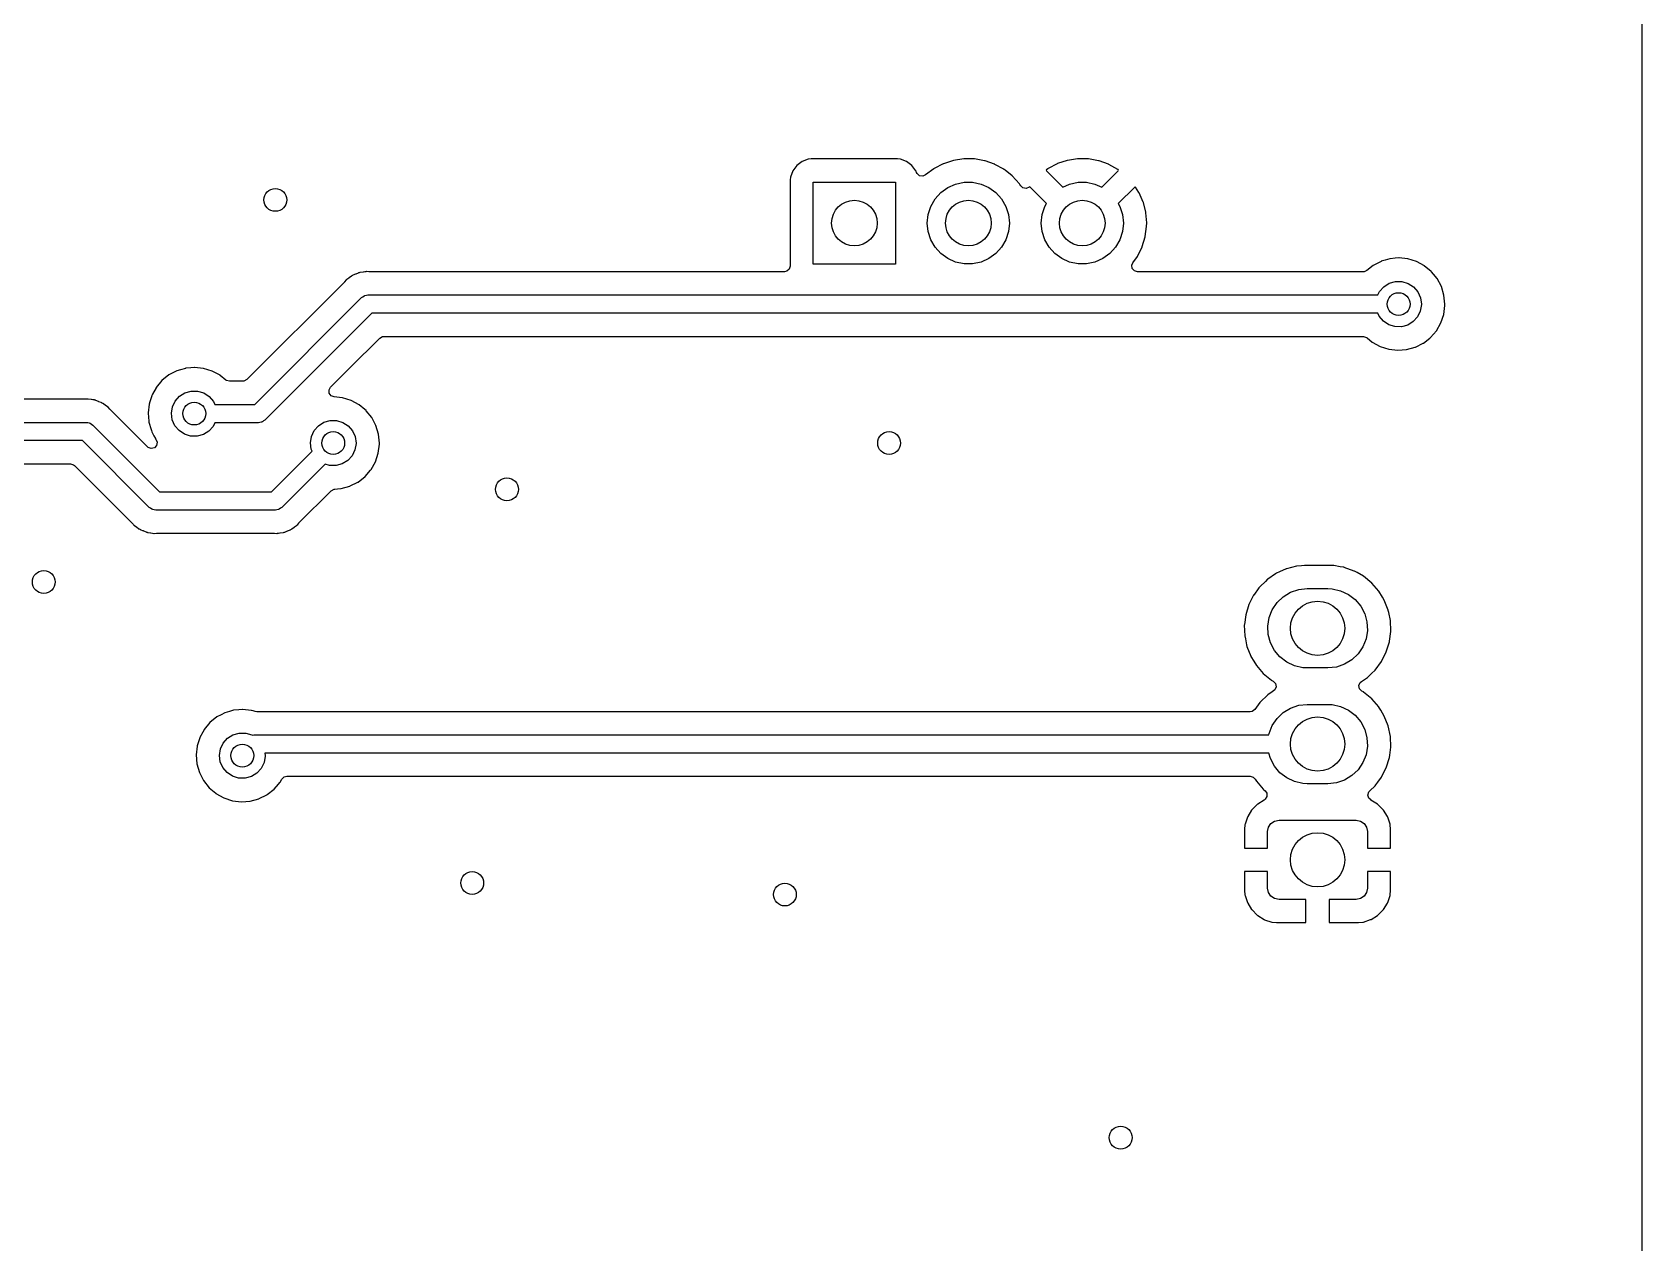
# Model space of a CAD drawing. Extents: x 41 to 172, y -238 to -26.
# Drawn here: x 136.91 to 172.21, y -139.21 to -112.65 of the extents above; entities that cross this region are included whole.
import ezdxf

# ---------------------------------------------------------------- set-up
doc = ezdxf.new("R2010")
doc.units = 0
doc.layers.add('BLACK', color=7, linetype='CONTINUOUS')

msp = doc.modelspace()

# ---------------------------------------------------------------- linework, layer by layer
at = {"layer": 'BLACK', "linetype": 'CONTINUOUS'}
for p, q in [((172.212, -46.0861), (172.212, -153.633)), ((153.93, -115.438), (153.793, -115.489)), ((153.992, -115.431), (153.93, -115.438)), ((155.888, -115.431), (153.992, -115.431)), ((155.95, -115.438), (155.888, -115.431)), ((156.087, -115.489), (155.95, -115.438)), ((157.341, -115.43), (157.112, -115.465)), ((157.347, -115.43), (157.341, -115.43)), ((157.5, -115.432), (157.347, -115.43)), ((157.347, -115.43), (157.347, -115.43)), ((157.573, -115.433), (157.5, -115.432)), ((157.578, -115.434), (157.573, -115.433)), ((157.796, -115.473), (157.578, -115.434)), ((157.578, -115.434), (157.578, -115.434)), ((159.836, -115.431), (159.618, -115.465)), ((159.847, -115.431), (159.836, -115.431)), ((160.068, -115.433), (159.847, -115.431)), ((160.078, -115.434), (160.068, -115.433)), ((160.296, -115.473), (160.078, -115.434)), ((153.589, -115.693), (153.538, -115.83)), ((153.677, -115.577), (153.589, -115.693)), ((153.793, -115.489), (153.677, -115.577)), ((156.203, -115.577), (156.087, -115.489)), ((156.291, -115.693), (156.203, -115.577)), ((156.294, -115.702), (156.291, -115.693)), ((156.304, -115.73), (156.294, -115.702)), ((156.294, -115.702), (156.294, -115.702)), ((156.317, -115.755), (156.304, -115.73)), ((156.371, -115.801), (156.317, -115.755)), ((156.442, -115.81), (156.371, -115.801)), ((156.501, -115.782), (156.442, -115.81)), ((156.502, -115.783), (156.501, -115.782)), ((156.683, -115.647), (156.502, -115.783)), ((156.687, -115.644), (156.683, -115.647)), ((156.683, -115.647), (156.683, -115.647)), ((156.691, -115.642), (156.687, -115.644)), ((156.888, -115.539), (156.691, -115.642)), ((156.892, -115.537), (156.888, -115.539)), ((156.888, -115.539), (156.888, -115.539)), ((157.112, -115.465), (156.892, -115.537)), ((157.801, -115.474), (157.796, -115.473)), ((157.796, -115.473), (157.796, -115.473)), ((157.806, -115.475), (157.801, -115.474)), ((158.014, -115.549), (157.806, -115.475)), ((157.806, -115.475), (157.806, -115.475)), ((158.019, -115.551), (158.014, -115.549)), ((158.014, -115.549), (158.014, -115.549)), ((158.024, -115.553), (158.019, -115.551)), ((158.218, -115.66), (158.024, -115.553)), ((158.024, -115.553), (158.024, -115.553)), ((158.222, -115.663), (158.218, -115.66)), ((158.218, -115.66), (158.218, -115.66)), ((158.226, -115.666), (158.222, -115.663)), ((158.245, -115.681), (158.226, -115.666)), ((158.226, -115.666), (158.226, -115.666)), ((158.4, -115.803), (158.245, -115.681)), ((159.154, -115.669), (159.146, -115.681)), ((159.146, -115.681), (159.152, -115.693)), ((159.152, -115.693), (159.511, -116.051)), ((159.183, -115.648), (159.154, -115.669)), ((159.192, -115.642), (159.183, -115.648)), ((159.388, -115.54), (159.192, -115.642)), ((159.397, -115.536), (159.388, -115.54)), ((159.608, -115.467), (159.397, -115.536)), ((159.618, -115.465), (159.608, -115.467)), ((160.306, -115.476), (160.296, -115.473)), ((160.514, -115.55), (160.306, -115.476)), ((160.369, -116.051), (160.729, -115.692)), ((160.524, -115.554), (160.514, -115.55)), ((160.717, -115.661), (160.524, -115.554)), ((160.726, -115.666), (160.717, -115.661)), ((160.728, -115.668), (160.726, -115.666)), ((160.736, -115.679), (160.728, -115.668)), ((160.729, -115.692), (160.736, -115.679)), ((153.538, -115.83), (153.531, -115.892)), ((153.531, -115.892), (153.531, -117.783)), ((154.04, -117.74), (154.04, -115.94)), ((154.04, -115.94), (155.84, -115.94)), ((155.84, -115.94), (155.84, -117.74)), ((156.838, -116.171), (156.99, -116.061)), ((156.99, -116.061), (157.162, -115.984)), ((157.162, -115.984), (157.346, -115.945)), ((157.346, -115.945), (157.534, -115.945)), ((157.534, -115.945), (157.718, -115.984)), ((157.718, -115.984), (157.89, -116.061)), ((157.89, -116.061), (158.042, -116.171)), ((158.404, -115.806), (158.4, -115.803)), ((158.4, -115.803), (158.4, -115.803)), ((158.56, -115.978), (158.404, -115.806)), ((158.568, -115.991), (158.56, -115.978)), ((158.589, -116.023), (158.568, -115.991)), ((158.637, -116.067), (158.589, -116.023)), ((158.707, -116.08), (158.637, -116.067)), ((158.773, -116.054), (158.707, -116.08)), ((158.782, -116.047), (158.773, -116.054)), ((158.794, -116.053), (158.782, -116.047)), ((159.153, -116.412), (158.794, -116.053)), ((159.511, -116.051), (159.662, -115.984)), ((159.662, -115.984), (159.846, -115.945)), ((159.846, -115.945), (160.034, -115.945)), ((160.034, -115.945), (160.218, -115.984)), ((160.218, -115.984), (160.369, -116.051)), ((161.089, -116.05), (160.727, -116.412)), ((161.099, -116.046), (161.089, -116.05)), ((161.109, -116.055), (161.099, -116.046)), ((161.182, -116.168), (161.109, -116.055)), ((156.56, -116.653), (156.618, -116.474)), ((156.618, -116.474), (156.712, -116.311)), ((156.712, -116.311), (156.838, -116.171)), ((158.042, -116.171), (158.168, -116.311)), ((158.168, -116.311), (158.262, -116.474)), ((158.262, -116.474), (158.32, -116.653)), ((159.06, -116.653), (159.118, -116.474)), ((159.118, -116.474), (159.153, -116.412)), ((160.727, -116.412), (160.762, -116.474)), ((160.762, -116.474), (160.82, -116.653)), ((161.187, -116.177), (161.182, -116.168)), ((161.275, -116.38), (161.187, -116.177)), ((161.279, -116.39), (161.275, -116.38)), ((161.333, -116.604), (161.279, -116.39)), ((156.54, -116.84), (156.56, -116.653)), ((156.56, -117.027), (156.54, -116.84)), ((158.32, -116.653), (158.34, -116.84)), ((158.34, -116.84), (158.32, -117.027)), ((159.04, -116.84), (159.06, -116.653)), ((159.06, -117.027), (159.04, -116.84)), ((160.82, -116.653), (160.84, -116.84)), ((160.84, -116.84), (160.82, -117.027)), ((161.334, -116.614), (161.333, -116.604)), ((161.353, -116.837), (161.334, -116.614)), ((161.351, -116.906), (161.353, -116.843)), ((161.353, -116.843), (161.353, -116.837)), ((156.618, -117.206), (156.56, -117.027)), ((156.712, -117.369), (156.618, -117.206)), ((158.262, -117.206), (158.168, -117.369)), ((158.32, -117.027), (158.262, -117.206)), ((159.118, -117.206), (159.06, -117.027)), ((159.212, -117.369), (159.118, -117.206)), ((160.762, -117.206), (160.668, -117.369)), ((160.82, -117.027), (160.762, -117.206)), ((161.255, -117.355), (161.319, -117.144)), ((161.319, -117.144), (161.322, -117.133)), ((161.322, -117.133), (161.351, -116.912)), ((161.351, -116.912), (161.351, -116.906)), ((156.838, -117.509), (156.712, -117.369)), ((156.99, -117.619), (156.838, -117.509)), ((158.042, -117.509), (157.89, -117.619)), ((158.168, -117.369), (158.042, -117.509)), ((159.338, -117.509), (159.212, -117.369)), ((159.49, -117.619), (159.338, -117.509)), ((160.542, -117.509), (160.39, -117.619)), ((160.668, -117.369), (160.542, -117.509)), ((161.148, -117.572), (161.153, -117.563)), ((161.153, -117.563), (161.251, -117.365)), ((161.251, -117.365), (161.255, -117.355)), ((144.165, -117.917), (144.102, -117.925)), ((144.172, -117.916), (144.165, -117.917)), ((144.201, -117.911), (144.172, -117.916)), ((144.227, -117.907), (144.201, -117.911)), ((144.235, -117.905), (144.227, -117.907)), ((144.227, -117.907), (144.227, -117.907)), ((144.242, -117.906), (144.235, -117.905)), ((144.292, -117.909), (144.242, -117.906)), ((144.242, -117.906), (144.242, -117.906)), ((144.301, -117.909), (144.292, -117.909)), ((153.405, -117.909), (144.301, -117.909)), ((153.458, -117.898), (153.405, -117.909)), ((153.511, -117.852), (153.458, -117.898)), ((153.531, -117.783), (153.511, -117.852)), ((155.84, -117.74), (154.04, -117.74)), ((157.162, -117.696), (156.99, -117.619)), ((157.346, -117.735), (157.162, -117.696)), ((157.534, -117.735), (157.346, -117.735)), ((157.718, -117.696), (157.534, -117.735)), ((157.89, -117.619), (157.718, -117.696)), ((159.662, -117.696), (159.49, -117.619)), ((159.846, -117.735), (159.662, -117.696)), ((160.034, -117.735), (159.846, -117.735)), ((160.218, -117.696), (160.034, -117.735)), ((160.39, -117.619), (160.218, -117.696)), ((161.026, -117.766), (161.049, -117.71)), ((161.036, -117.836), (161.026, -117.766)), ((161.083, -117.889), (161.036, -117.836)), ((161.049, -117.71), (161.148, -117.572)), ((161.151, -117.909), (161.083, -117.889)), ((166.105, -117.909), (161.151, -117.909)), ((166.119, -117.909), (166.105, -117.909)), ((166.184, -117.882), (166.119, -117.909)), ((166.323, -117.77), (166.184, -117.882)), ((166.438, -117.71), (166.323, -117.77)), ((166.493, -117.681), (166.438, -117.71)), ((166.498, -117.678), (166.493, -117.681)), ((166.493, -117.681), (166.493, -117.681)), ((166.586, -117.653), (166.498, -117.678)), ((166.682, -117.624), (166.586, -117.653)), ((166.688, -117.623), (166.682, -117.624)), ((166.682, -117.624), (166.682, -117.624)), ((166.694, -117.622), (166.688, -117.623)), ((166.803, -117.612), (166.694, -117.622)), ((166.694, -117.622), (166.694, -117.622)), ((166.885, -117.605), (166.803, -117.612)), ((166.891, -117.605), (166.885, -117.605)), ((167.076, -117.625), (166.891, -117.605)), ((166.891, -117.605), (166.891, -117.605)), ((167.082, -117.625), (167.076, -117.625)), ((167.076, -117.625), (167.076, -117.625)), ((167.271, -117.684), (167.082, -117.625)), ((167.445, -117.778), (167.271, -117.684)), ((167.449, -117.782), (167.445, -117.778)), ((167.587, -117.895), (167.449, -117.782)), ((167.449, -117.782), (167.449, -117.782)), ((167.597, -117.904), (167.587, -117.895)), ((167.601, -117.909), (167.597, -117.904)), ((167.643, -117.96), (167.601, -117.909)), ((167.601, -117.909), (167.601, -117.909)), ((143.754, -118.134), (141.613, -120.275)), ((143.759, -118.129), (143.754, -118.134)), ((143.795, -118.088), (143.759, -118.129)), ((143.8, -118.083), (143.795, -118.088)), ((143.795, -118.088), (143.795, -118.088)), ((143.806, -118.078), (143.8, -118.083)), ((143.853, -118.046), (143.806, -118.078)), ((143.806, -118.078), (143.806, -118.078)), ((143.858, -118.043), (143.853, -118.046)), ((143.909, -118.004), (143.858, -118.043)), ((143.916, -118.001), (143.909, -118.004)), ((143.918, -117.999), (143.916, -118.001)), ((143.933, -117.991), (143.918, -117.999)), ((143.935, -117.99), (143.933, -117.991)), ((143.941, -117.986), (143.935, -117.99)), ((144.001, -117.963), (143.941, -117.986)), ((144.007, -117.96), (144.001, -117.963)), ((144.059, -117.938), (144.007, -117.96)), ((144.066, -117.935), (144.059, -117.938)), ((144.073, -117.933), (144.066, -117.935)), ((144.076, -117.933), (144.073, -117.933)), ((144.092, -117.928), (144.076, -117.933)), ((144.095, -117.928), (144.092, -117.928)), ((144.102, -117.925), (144.095, -117.928)), ((166.46, -118.343), (166.554, -118.237)), ((166.554, -118.237), (166.674, -118.162)), ((166.674, -118.162), (166.81, -118.123)), ((166.81, -118.123), (166.952, -118.123)), ((166.952, -118.123), (167.088, -118.164)), ((167.088, -118.164), (167.207, -118.241)), ((167.207, -118.241), (167.299, -118.349)), ((167.722, -118.057), (167.643, -117.96)), ((167.815, -118.232), (167.722, -118.057)), ((167.872, -118.421), (167.815, -118.232)), ((141.787, -120.82), (144.131, -118.476)), ((144.131, -118.476), (144.159, -118.459)), ((144.159, -118.459), (144.185, -118.438)), ((144.185, -118.438), (144.196, -118.435)), ((144.196, -118.435), (144.206, -118.429)), ((144.206, -118.429), (144.239, -118.425)), ((144.239, -118.425), (144.272, -118.418)), ((144.272, -118.418), (166.425, -118.418)), ((166.425, -118.418), (166.46, -118.343)), ((167.299, -118.349), (167.358, -118.478)), ((167.358, -118.478), (167.378, -118.618)), ((167.378, -118.618), (167.378, -118.63)), ((167.891, -118.618), (167.872, -118.421)), ((167.891, -118.646), (167.891, -118.618)), ((144.355, -118.818), (142.011, -121.162)), ((166.425, -118.818), (144.355, -118.818)), ((166.454, -118.882), (166.425, -118.818)), ((166.545, -118.991), (166.454, -118.882)), ((167.293, -118.898), (167.197, -119.003)), ((167.354, -118.77), (167.293, -118.898)), ((167.378, -118.63), (167.354, -118.77)), ((167.804, -119.03), (167.866, -118.843)), ((167.866, -118.843), (167.891, -118.646)), ((144.529, -119.363), (144.591, -119.329)), ((144.591, -119.329), (144.618, -119.326)), ((144.618, -119.326), (166.108, -119.326)), ((166.108, -119.326), (166.176, -119.347)), ((166.663, -119.069), (166.545, -118.991)), ((166.798, -119.112), (166.663, -119.069)), ((166.94, -119.114), (166.798, -119.112)), ((167.077, -119.077), (166.94, -119.114)), ((167.197, -119.003), (167.077, -119.077)), ((167.577, -119.352), (167.706, -119.202)), ((167.706, -119.202), (167.804, -119.03)), ((143.877, -120.015), (144.529, -119.363)), ((166.176, -119.347), (166.19, -119.357)), ((166.19, -119.357), (166.3, -119.45)), ((166.3, -119.45), (166.472, -119.547)), ((166.472, -119.547), (166.66, -119.608)), ((166.66, -119.608), (166.857, -119.631)), ((166.857, -119.631), (166.863, -119.631)), ((166.863, -119.631), (167.048, -119.616)), ((166.863, -119.631), (166.863, -119.631)), ((167.048, -119.616), (167.048, -119.616)), ((167.048, -119.616), (167.054, -119.616)), ((167.054, -119.616), (167.244, -119.563)), ((167.244, -119.563), (167.25, -119.56)), ((167.25, -119.56), (167.415, -119.476)), ((167.25, -119.56), (167.25, -119.56)), ((167.415, -119.476), (167.421, -119.474)), ((167.415, -119.476), (167.415, -119.476)), ((167.421, -119.474), (167.562, -119.363)), ((167.562, -119.363), (167.572, -119.356)), ((167.572, -119.356), (167.577, -119.352)), ((140.266, -120.027), (140.161, -120.058)), ((140.272, -120.025), (140.266, -120.027)), ((140.266, -120.027), (140.266, -120.027)), ((140.278, -120.025), (140.272, -120.025)), ((140.387, -120.015), (140.278, -120.025)), ((140.278, -120.025), (140.278, -120.025)), ((140.469, -120.007), (140.387, -120.015)), ((140.475, -120.008), (140.469, -120.007)), ((140.66, -120.027), (140.475, -120.008)), ((140.475, -120.008), (140.475, -120.008)), ((140.666, -120.028), (140.66, -120.027)), ((140.66, -120.027), (140.66, -120.027)), ((140.855, -120.086), (140.666, -120.028)), ((143.453, -120.439), (143.877, -120.015)), ((139.753, -120.296), (139.626, -120.448)), ((139.907, -120.173), (139.753, -120.296)), ((140.008, -120.12), (139.907, -120.173)), ((140.077, -120.084), (140.008, -120.12)), ((140.082, -120.081), (140.077, -120.084)), ((140.077, -120.084), (140.077, -120.084)), ((140.161, -120.058), (140.082, -120.081)), ((141.029, -120.18), (140.855, -120.086)), ((141.033, -120.184), (141.029, -120.18)), ((141.153, -120.283), (141.033, -120.184)), ((141.033, -120.184), (141.033, -120.184)), ((141.165, -120.292), (141.153, -120.283)), ((141.233, -120.312), (141.165, -120.292)), ((141.524, -120.312), (141.233, -120.312)), ((141.551, -120.309), (141.524, -120.312)), ((141.613, -120.275), (141.551, -120.309)), ((138.068, -120.703), (127.619, -120.703)), ((138.075, -120.703), (138.068, -120.703)), ((138.13, -120.7), (138.075, -120.703)), ((138.137, -120.7), (138.13, -120.7)), ((138.13, -120.7), (138.13, -120.7)), ((138.2, -120.711), (138.137, -120.7)), ((138.207, -120.712), (138.2, -120.711)), ((138.233, -120.716), (138.207, -120.712)), ((138.262, -120.72), (138.233, -120.716)), ((138.27, -120.721), (138.262, -120.72)), ((138.262, -120.72), (138.262, -120.72)), ((138.277, -120.723), (138.27, -120.721)), ((138.28, -120.724), (138.277, -120.723)), ((138.296, -120.729), (138.28, -120.724)), ((138.298, -120.73), (138.296, -120.729)), ((138.306, -120.731), (138.298, -120.73)), ((138.364, -120.757), (138.306, -120.731)), ((139.529, -120.627), (139.486, -120.76)), ((139.531, -120.621), (139.529, -120.627)), ((139.529, -120.627), (139.529, -120.627)), ((139.544, -120.597), (139.531, -120.621)), ((139.623, -120.453), (139.544, -120.597)), ((139.626, -120.448), (139.623, -120.453)), ((139.623, -120.453), (139.623, -120.453)), ((140.044, -120.746), (140.138, -120.64)), ((140.138, -120.64), (140.258, -120.564)), ((140.258, -120.564), (140.394, -120.525)), ((140.394, -120.525), (140.536, -120.526)), ((140.536, -120.526), (140.672, -120.567)), ((140.672, -120.567), (140.791, -120.644)), ((140.791, -120.644), (140.883, -120.751)), ((143.419, -120.498), (143.453, -120.439)), ((143.422, -120.569), (143.419, -120.498)), ((143.463, -120.627), (143.422, -120.569)), ((143.528, -120.654), (143.463, -120.627)), ((143.708, -120.673), (143.528, -120.654)), ((143.714, -120.673), (143.708, -120.673)), ((143.708, -120.673), (143.708, -120.673)), ((143.903, -120.732), (143.714, -120.673)), ((144.077, -120.826), (143.903, -120.732)), ((138.37, -120.76), (138.364, -120.757)), ((138.423, -120.78), (138.37, -120.76)), ((138.43, -120.783), (138.423, -120.78)), ((138.423, -120.78), (138.423, -120.78)), ((138.436, -120.787), (138.43, -120.783)), ((138.438, -120.789), (138.436, -120.787)), ((138.453, -120.797), (138.438, -120.789)), ((138.455, -120.798), (138.453, -120.797)), ((138.462, -120.802), (138.455, -120.798)), ((138.468, -120.806), (138.462, -120.802)), ((138.512, -120.841), (138.468, -120.806)), ((138.518, -120.845), (138.512, -120.841)), ((138.57, -120.882), (138.518, -120.845)), ((138.608, -120.925), (138.57, -120.882)), ((138.614, -120.931), (138.608, -120.925)), ((138.608, -120.925), (138.608, -120.925)), ((139.434, -121.752), (138.614, -120.931)), ((139.471, -120.81), (139.449, -121.006)), ((139.449, -121.006), (139.449, -121.012)), ((139.449, -121.012), (139.464, -121.187)), ((139.486, -120.76), (139.471, -120.81)), ((139.962, -121.014), (139.984, -120.874)), ((139.98, -121.155), (139.962, -121.014)), ((139.984, -120.874), (140.044, -120.746)), ((140.883, -120.751), (140.915, -120.82)), ((140.915, -120.82), (141.787, -120.82)), ((144.081, -120.83), (144.077, -120.826)), ((144.201, -120.928), (144.081, -120.83)), ((144.081, -120.83), (144.081, -120.83)), ((144.229, -120.952), (144.201, -120.928)), ((144.233, -120.957), (144.229, -120.952)), ((144.234, -120.958), (144.233, -120.957)), ((144.233, -120.957), (144.233, -120.957)), ((144.354, -121.105), (144.234, -120.958)), ((127.224, -121.212), (138.093, -121.212)), ((138.093, -121.212), (138.125, -121.219)), ((138.125, -121.219), (138.159, -121.223)), ((138.159, -121.223), (138.168, -121.229)), ((138.168, -121.229), (138.18, -121.232)), ((138.18, -121.232), (138.206, -121.253)), ((138.206, -121.253), (138.234, -121.271)), ((138.234, -121.271), (139.699, -122.736)), ((139.464, -121.187), (139.465, -121.203)), ((139.465, -121.203), (139.467, -121.209)), ((139.467, -121.209), (139.513, -121.369)), ((139.513, -121.369), (139.52, -121.394)), ((139.52, -121.394), (139.532, -121.417)), ((139.532, -121.417), (139.578, -121.507)), ((140.038, -121.285), (139.98, -121.155)), ((140.129, -121.393), (140.038, -121.285)), ((140.247, -121.472), (140.129, -121.393)), ((140.781, -121.405), (140.661, -121.479)), ((140.877, -121.3), (140.781, -121.405)), ((140.915, -121.221), (140.877, -121.3)), ((141.869, -121.221), (140.915, -121.221)), ((141.902, -121.213), (141.869, -121.221)), ((141.935, -121.209), (141.902, -121.213)), ((141.945, -121.203), (141.935, -121.209)), ((141.956, -121.201), (141.945, -121.203)), ((141.982, -121.18), (141.956, -121.201)), ((142.011, -121.162), (141.982, -121.18)), ((143.032, -121.52), (143.092, -121.391)), ((143.092, -121.391), (143.186, -121.285)), ((143.186, -121.285), (143.306, -121.21)), ((143.306, -121.21), (143.442, -121.171)), ((143.442, -121.171), (143.584, -121.171)), ((143.584, -121.171), (143.72, -121.212)), ((143.72, -121.212), (143.839, -121.289)), ((143.839, -121.289), (143.931, -121.397)), ((143.931, -121.397), (143.99, -121.526)), ((144.447, -121.28), (144.354, -121.105)), ((144.504, -121.469), (144.447, -121.28)), ((138.01, -121.612), (127.226, -121.612)), ((139.475, -123.077), (138.01, -121.612)), ((139.45, -121.765), (139.434, -121.752)), ((139.518, -121.788), (139.45, -121.765)), ((139.587, -121.771), (139.518, -121.788)), ((139.578, -121.507), (139.61, -121.569)), ((139.635, -121.72), (139.587, -121.771)), ((139.61, -121.569), (139.614, -121.574)), ((139.614, -121.574), (139.622, -121.584)), ((139.622, -121.584), (139.649, -121.65)), ((139.649, -121.65), (139.635, -121.72)), ((140.382, -121.514), (140.247, -121.472)), ((140.524, -121.517), (140.382, -121.514)), ((140.661, -121.479), (140.524, -121.517)), ((143.01, -121.66), (143.032, -121.52)), ((143.028, -121.8), (143.01, -121.66)), ((143.048, -121.845), (143.028, -121.8)), ((144.01, -121.678), (143.986, -121.818)), ((143.99, -121.526), (144.01, -121.666)), ((144.01, -121.666), (144.01, -121.678)), ((144.498, -121.891), (144.523, -121.694)), ((144.523, -121.666), (144.504, -121.469)), ((144.523, -121.67), (144.523, -121.666)), ((144.523, -121.677), (144.523, -121.67)), ((144.523, -121.67), (144.523, -121.67)), ((144.523, -121.694), (144.523, -121.677)), ((127.619, -122.12), (137.747, -122.12)), ((137.747, -122.12), (137.815, -122.141)), ((137.815, -122.141), (137.836, -122.157)), ((137.836, -122.157), (138.545, -122.867)), ((142.157, -122.736), (143.048, -121.845)), ((143.33, -122.128), (142.381, -123.078)), ((143.43, -122.16), (143.33, -122.128)), ((143.709, -122.125), (143.572, -122.162)), ((143.829, -122.051), (143.709, -122.125)), ((143.925, -121.946), (143.829, -122.051)), ((143.986, -121.818), (143.925, -121.946)), ((144.338, -122.25), (144.436, -122.078)), ((144.436, -122.078), (144.498, -121.891)), ((143.572, -122.162), (143.43, -122.16)), ((144.053, -122.522), (144.209, -122.4)), ((144.209, -122.4), (144.327, -122.263)), ((144.327, -122.263), (144.334, -122.255)), ((144.334, -122.255), (144.338, -122.25)), ((144.334, -122.255), (144.334, -122.255)), ((139.699, -122.736), (142.157, -122.736)), ((142.758, -123.42), (143.467, -122.711)), ((143.467, -122.711), (143.529, -122.677)), ((143.529, -122.677), (143.546, -122.675)), ((143.546, -122.675), (143.601, -122.671)), ((143.601, -122.671), (143.68, -122.664)), ((143.68, -122.664), (143.68, -122.664)), ((143.68, -122.664), (143.686, -122.664)), ((143.686, -122.664), (143.876, -122.611)), ((143.876, -122.611), (143.882, -122.608)), ((143.882, -122.608), (144.047, -122.524)), ((143.882, -122.608), (143.882, -122.608)), ((144.047, -122.524), (144.053, -122.522)), ((144.047, -122.524), (144.047, -122.524)), ((138.545, -122.867), (139.095, -123.417)), ((139.503, -123.095), (139.475, -123.077)), ((139.529, -123.116), (139.503, -123.095)), ((139.541, -123.119), (139.529, -123.116)), ((139.55, -123.125), (139.541, -123.119)), ((139.584, -123.129), (139.55, -123.125)), ((139.616, -123.136), (139.584, -123.129)), ((142.24, -123.136), (139.616, -123.136)), ((142.273, -123.129), (142.24, -123.136)), ((142.306, -123.125), (142.273, -123.129)), ((142.316, -123.119), (142.306, -123.125)), ((142.327, -123.116), (142.316, -123.119)), ((142.353, -123.095), (142.327, -123.116)), ((142.381, -123.078), (142.353, -123.095)), ((139.095, -123.417), (139.101, -123.423)), ((139.101, -123.423), (139.125, -123.451)), ((139.125, -123.451), (139.139, -123.466)), ((139.139, -123.466), (139.191, -123.503)), ((139.191, -123.503), (139.196, -123.507)), ((139.196, -123.507), (139.247, -123.546)), ((139.247, -123.546), (139.254, -123.55)), ((139.254, -123.55), (139.256, -123.551)), ((139.256, -123.551), (139.271, -123.559)), ((139.271, -123.559), (139.273, -123.561)), ((139.273, -123.561), (139.279, -123.565)), ((139.279, -123.565), (139.286, -123.568)), ((139.286, -123.568), (139.286, -123.568)), ((139.286, -123.568), (139.323, -123.582)), ((142.564, -123.571), (142.571, -123.568)), ((142.571, -123.568), (142.577, -123.564)), ((142.577, -123.564), (142.579, -123.563)), ((142.579, -123.563), (142.594, -123.555)), ((142.594, -123.555), (142.596, -123.553)), ((142.596, -123.553), (142.603, -123.55)), ((142.603, -123.55), (142.654, -123.511)), ((142.654, -123.511), (142.659, -123.508)), ((142.659, -123.508), (142.706, -123.476)), ((142.706, -123.476), (142.712, -123.471)), ((142.706, -123.476), (142.706, -123.476)), ((142.712, -123.471), (142.73, -123.451)), ((142.73, -123.451), (142.753, -123.425)), ((142.753, -123.425), (142.758, -123.42)), ((139.323, -123.582), (139.334, -123.586)), ((139.334, -123.586), (139.339, -123.588)), ((139.339, -123.588), (139.345, -123.591)), ((139.345, -123.591), (139.403, -123.617)), ((139.403, -123.617), (139.411, -123.618)), ((139.411, -123.618), (139.413, -123.619)), ((139.413, -123.619), (139.429, -123.624)), ((139.429, -123.624), (139.432, -123.625)), ((139.432, -123.625), (139.439, -123.627)), ((139.439, -123.627), (139.447, -123.628)), ((139.447, -123.628), (139.502, -123.636)), ((139.502, -123.636), (139.509, -123.637)), ((139.509, -123.637), (139.547, -123.644)), ((139.547, -123.644), (139.572, -123.648)), ((139.572, -123.648), (139.579, -123.648)), ((139.579, -123.648), (139.634, -123.645)), ((139.579, -123.648), (139.579, -123.648)), ((139.634, -123.645), (139.641, -123.644)), ((139.641, -123.644), (142.211, -123.644)), ((142.211, -123.644), (142.22, -123.645)), ((142.22, -123.645), (142.27, -123.648)), ((142.27, -123.648), (142.27, -123.648)), ((142.27, -123.648), (142.277, -123.649)), ((142.277, -123.649), (142.285, -123.647)), ((142.285, -123.647), (142.311, -123.643)), ((142.285, -123.647), (142.285, -123.647)), ((142.311, -123.643), (142.34, -123.638)), ((142.34, -123.638), (142.347, -123.637)), ((142.347, -123.637), (142.41, -123.629)), ((142.41, -123.629), (142.417, -123.626)), ((142.417, -123.626), (142.42, -123.626)), ((142.42, -123.626), (142.436, -123.621)), ((142.436, -123.621), (142.439, -123.621)), ((142.439, -123.621), (142.446, -123.619)), ((142.446, -123.619), (142.505, -123.594)), ((142.505, -123.594), (142.511, -123.591)), ((142.511, -123.591), (142.564, -123.571)), ((142.564, -123.571), (142.564, -123.571)), ((164.179, -124.537), (164.008, -124.652)), ((164.198, -124.524), (164.179, -124.537)), ((164.202, -124.521), (164.198, -124.524)), ((164.198, -124.524), (164.198, -124.524)), ((164.263, -124.494), (164.202, -124.521)), ((164.411, -124.427), (164.263, -124.494)), ((164.415, -124.425), (164.411, -124.427)), ((164.411, -124.427), (164.411, -124.427)), ((164.421, -124.424), (164.415, -124.425)), ((164.637, -124.368), (164.421, -124.424)), ((164.421, -124.424), (164.421, -124.424)), ((164.642, -124.366), (164.637, -124.368)), ((164.637, -124.368), (164.637, -124.368)), ((164.647, -124.366), (164.642, -124.366)), ((164.748, -124.357), (164.647, -124.366)), ((164.647, -124.366), (164.647, -124.366)), ((164.816, -124.352), (164.748, -124.357)), ((165.431, -124.352), (164.816, -124.352)), ((165.432, -124.352), (165.431, -124.352)), ((165.451, -124.352), (165.432, -124.352)), ((165.432, -124.352), (165.432, -124.352)), ((165.455, -124.353), (165.451, -124.352)), ((165.451, -124.352), (165.451, -124.352)), ((165.599, -124.379), (165.455, -124.353)), ((165.68, -124.393), (165.599, -124.379)), ((165.685, -124.394), (165.68, -124.393)), ((165.68, -124.393), (165.68, -124.393)), ((165.905, -124.474), (165.685, -124.394)), ((165.91, -124.477), (165.905, -124.474)), ((165.966, -124.509), (165.91, -124.477)), ((165.91, -124.477), (165.91, -124.477)), ((166.109, -124.59), (165.966, -124.509)), ((166.29, -124.738), (166.109, -124.59)), ((163.815, -124.846), (163.699, -125.001)), ((163.836, -124.818), (163.815, -124.846)), ((163.839, -124.813), (163.836, -124.818)), ((163.956, -124.701), (163.839, -124.813)), ((164.004, -124.655), (163.956, -124.701)), ((164.008, -124.652), (164.004, -124.655)), ((164.004, -124.655), (164.004, -124.655)), ((164.349, -125.037), (164.51, -124.94)), ((164.51, -124.94), (164.688, -124.88)), ((164.688, -124.88), (164.875, -124.86)), ((164.875, -124.86), (165.325, -124.86)), ((165.325, -124.86), (165.422, -124.865)), ((165.422, -124.865), (165.605, -124.906)), ((165.605, -124.906), (165.776, -124.986)), ((166.443, -124.915), (166.29, -124.738)), ((166.446, -124.919), (166.443, -124.915)), ((166.523, -125.047), (166.446, -124.919)), ((166.446, -124.919), (166.446, -124.919)), ((163.593, -125.209), (163.524, -125.433)), ((163.616, -125.164), (163.593, -125.209)), ((163.697, -125.006), (163.616, -125.164)), ((163.699, -125.001), (163.697, -125.006)), ((163.697, -125.006), (163.697, -125.006)), ((164.037, -125.496), (164.107, -125.322)), ((164.107, -125.322), (164.212, -125.166)), ((164.212, -125.166), (164.349, -125.037)), ((165.776, -124.986), (165.925, -125.1)), ((165.925, -125.1), (166.046, -125.244)), ((166.046, -125.244), (166.134, -125.41)), ((166.564, -125.115), (166.523, -125.047)), ((166.65, -125.332), (166.564, -125.115)), ((166.651, -125.338), (166.65, -125.332)), ((163.495, -125.65), (163.493, -125.665)), ((163.493, -125.665), (163.502, -125.899)), ((163.523, -125.438), (163.495, -125.65)), ((163.524, -125.433), (163.523, -125.438)), ((163.523, -125.438), (163.523, -125.438)), ((164.006, -125.681), (164.037, -125.496)), ((164.016, -125.869), (164.006, -125.681)), ((166.134, -125.41), (166.184, -125.591)), ((166.184, -125.591), (166.194, -125.779)), ((166.661, -125.386), (166.651, -125.338)), ((166.651, -125.338), (166.651, -125.338)), ((166.698, -125.561), (166.661, -125.386)), ((166.707, -125.795), (166.698, -125.561)), ((163.502, -125.899), (163.516, -125.965)), ((163.516, -125.965), (163.542, -126.091)), ((164.066, -126.05), (164.016, -125.869)), ((166.163, -125.964), (166.093, -126.138)), ((166.194, -125.779), (166.163, -125.964)), ((166.607, -126.25), (166.676, -126.027)), ((166.676, -126.027), (166.678, -126.01)), ((166.678, -126.01), (166.706, -125.8)), ((166.706, -125.8), (166.707, -125.795)), ((166.706, -125.8), (166.706, -125.8)), ((163.542, -126.091), (163.55, -126.128)), ((163.55, -126.128), (163.636, -126.345)), ((163.636, -126.345), (163.639, -126.35)), ((163.639, -126.35), (163.702, -126.455)), ((164.154, -126.216), (164.066, -126.05)), ((164.275, -126.36), (164.154, -126.216)), ((164.424, -126.474), (164.275, -126.36)), ((165.988, -126.294), (165.851, -126.423)), ((166.093, -126.138), (165.988, -126.294)), ((166.512, -126.437), (166.604, -126.255)), ((166.604, -126.255), (166.607, -126.25)), ((166.604, -126.255), (166.604, -126.255)), ((163.702, -126.455), (163.757, -126.545)), ((163.757, -126.545), (163.91, -126.722)), ((163.91, -126.722), (164.091, -126.87)), ((164.595, -126.554), (164.424, -126.474)), ((164.778, -126.595), (164.595, -126.554)), ((164.875, -126.6), (164.778, -126.595)), ((165.325, -126.6), (164.875, -126.6)), ((165.512, -126.58), (165.325, -126.6)), ((165.69, -126.52), (165.512, -126.58)), ((165.851, -126.423), (165.69, -126.52)), ((166.224, -126.778), (166.285, -126.72)), ((166.285, -126.72), (166.361, -126.647)), ((166.361, -126.647), (166.501, -126.459)), ((166.501, -126.459), (166.512, -126.437)), ((164.091, -126.87), (164.096, -126.873)), ((164.096, -126.873), (164.096, -126.873)), ((164.096, -126.873), (164.129, -126.891)), ((164.129, -126.891), (164.178, -126.942)), ((164.166, -127.078), (164.137, -127.105)), ((164.192, -127.012), (164.166, -127.078)), ((164.178, -126.942), (164.192, -127.012)), ((166.008, -126.988), (166.034, -126.922)), ((166.022, -127.058), (166.008, -126.988)), ((166.071, -127.109), (166.022, -127.058)), ((166.034, -126.922), (166.063, -126.895)), ((166.063, -126.895), (166.105, -126.867)), ((166.105, -126.867), (166.192, -126.808)), ((166.192, -126.808), (166.224, -126.778)), ((163.836, -127.358), (163.722, -127.511)), ((163.839, -127.353), (163.836, -127.358)), ((164.008, -127.192), (163.839, -127.353)), ((164.104, -127.127), (164.008, -127.192)), ((164.137, -127.105), (164.104, -127.127)), ((164.51, -127.48), (164.688, -127.42)), ((164.688, -127.42), (164.875, -127.4)), ((164.875, -127.4), (165.325, -127.4)), ((165.325, -127.4), (165.422, -127.405)), ((165.422, -127.405), (165.605, -127.446)), ((165.605, -127.446), (165.776, -127.526)), ((166.104, -127.127), (166.071, -127.109)), ((166.109, -127.13), (166.104, -127.127)), ((166.104, -127.127), (166.104, -127.127)), ((166.29, -127.278), (166.109, -127.13)), ((166.443, -127.455), (166.29, -127.278)), ((140.806, -127.8), (140.679, -127.951)), ((140.96, -127.676), (140.806, -127.8)), ((141.05, -127.629), (140.96, -127.676)), ((141.13, -127.587), (141.05, -127.629)), ((141.135, -127.584), (141.13, -127.587)), ((141.13, -127.587), (141.13, -127.587)), ((141.232, -127.556), (141.135, -127.584)), ((141.319, -127.53), (141.232, -127.556)), ((141.325, -127.529), (141.319, -127.53)), ((141.319, -127.53), (141.319, -127.53)), ((141.331, -127.528), (141.325, -127.529)), ((141.44, -127.518), (141.331, -127.528)), ((141.331, -127.528), (141.331, -127.528)), ((141.522, -127.511), (141.44, -127.518)), ((141.528, -127.511), (141.522, -127.511)), ((141.713, -127.531), (141.528, -127.511)), ((141.528, -127.511), (141.528, -127.511)), ((141.719, -127.531), (141.713, -127.531)), ((141.713, -127.531), (141.713, -127.531)), ((141.75, -127.541), (141.719, -127.531)), ((141.798, -127.556), (141.75, -127.541)), ((141.835, -127.561), (141.798, -127.556)), ((163.621, -127.561), (141.835, -127.561)), ((163.665, -127.553), (163.621, -127.561)), ((163.722, -127.511), (163.665, -127.553)), ((164.107, -127.862), (164.212, -127.706)), ((164.212, -127.706), (164.349, -127.577)), ((164.349, -127.577), (164.51, -127.48)), ((165.776, -127.526), (165.925, -127.64)), ((165.925, -127.64), (166.046, -127.784)), ((166.046, -127.784), (166.134, -127.95)), ((166.446, -127.459), (166.443, -127.455)), ((166.488, -127.53), (166.446, -127.459)), ((166.446, -127.459), (166.446, -127.459)), ((166.564, -127.655), (166.488, -127.53)), ((166.65, -127.872), (166.564, -127.655)), ((140.582, -128.131), (140.526, -128.307)), ((140.584, -128.125), (140.582, -128.131)), ((140.582, -128.131), (140.582, -128.131)), ((140.647, -128.01), (140.584, -128.125)), ((140.676, -127.957), (140.647, -128.01)), ((140.679, -127.951), (140.676, -127.957)), ((140.676, -127.957), (140.676, -127.957)), ((141.097, -128.249), (141.191, -128.143)), ((141.191, -128.143), (141.311, -128.068)), ((141.311, -128.068), (141.447, -128.029)), ((141.447, -128.029), (141.589, -128.029)), ((141.589, -128.029), (141.725, -128.07)), ((141.725, -128.07), (141.736, -128.077)), ((141.736, -128.077), (141.769, -128.07)), ((141.736, -128.077), (141.736, -128.077)), ((141.769, -128.07), (164.031, -128.07)), ((164.031, -128.07), (164.037, -128.036)), ((164.037, -128.036), (164.107, -127.862)), ((166.134, -127.95), (166.184, -128.131)), ((166.184, -128.131), (166.194, -128.319)), ((166.698, -128.101), (166.65, -127.872)), ((166.707, -128.335), (166.698, -128.101)), ((140.524, -128.313), (140.502, -128.51)), ((140.502, -128.51), (140.518, -128.707)), ((140.526, -128.307), (140.524, -128.313)), ((141.015, -128.518), (141.037, -128.378)), ((141.037, -128.378), (141.097, -128.249)), ((164.033, -128.47), (142.007, -128.47)), ((142.007, -128.47), (142.015, -128.524)), ((164.066, -128.59), (164.033, -128.47)), ((166.163, -128.504), (166.093, -128.678)), ((166.194, -128.319), (166.163, -128.504)), ((166.683, -128.516), (166.706, -128.34)), ((166.706, -128.34), (166.707, -128.335)), ((166.706, -128.34), (166.706, -128.34)), ((140.518, -128.707), (140.573, -128.897)), ((141.033, -128.658), (141.015, -128.518)), ((141.091, -128.788), (141.033, -128.658)), ((141.182, -128.897), (141.091, -128.788)), ((141.93, -128.804), (141.834, -128.909)), ((141.991, -128.676), (141.93, -128.804)), ((142.015, -128.536), (141.991, -128.676)), ((142.015, -128.524), (142.015, -128.536)), ((164.154, -128.756), (164.066, -128.59)), ((164.275, -128.9), (164.154, -128.756)), ((165.988, -128.834), (165.851, -128.963)), ((166.093, -128.678), (165.988, -128.834)), ((166.504, -128.993), (166.604, -128.795)), ((166.604, -128.795), (166.607, -128.79)), ((166.604, -128.795), (166.604, -128.795)), ((166.607, -128.79), (166.676, -128.567)), ((166.676, -128.567), (166.683, -128.516)), ((140.573, -128.897), (140.663, -129.073)), ((140.663, -129.073), (140.786, -129.228)), ((141.3, -128.975), (141.182, -128.897)), ((141.435, -129.018), (141.3, -128.975)), ((141.577, -129.02), (141.435, -129.018)), ((141.714, -128.983), (141.577, -129.02)), ((141.834, -128.909), (141.714, -128.983)), ((142.214, -129.258), (142.307, -129.149)), ((142.307, -129.149), (142.339, -129.113)), ((142.339, -129.113), (142.343, -129.108)), ((142.339, -129.113), (142.339, -129.113)), ((142.343, -129.108), (142.381, -129.042)), ((142.381, -129.042), (142.432, -128.993)), ((142.432, -128.993), (142.49, -128.978)), ((142.49, -128.978), (163.622, -128.978)), ((163.622, -128.978), (163.69, -128.999)), ((163.69, -128.999), (163.729, -129.039)), ((163.729, -129.039), (163.757, -129.085)), ((163.757, -129.085), (163.91, -129.262)), ((164.424, -129.014), (164.275, -128.9)), ((164.595, -129.094), (164.424, -129.014)), ((164.778, -129.135), (164.595, -129.094)), ((164.875, -129.14), (164.778, -129.135)), ((165.325, -129.14), (164.875, -129.14)), ((165.512, -129.12), (165.325, -129.14)), ((165.69, -129.06), (165.512, -129.12)), ((165.851, -128.963), (165.69, -129.06)), ((166.244, -129.299), (166.361, -129.187)), ((166.361, -129.187), (166.379, -129.163)), ((166.379, -129.163), (166.424, -129.103)), ((166.424, -129.103), (166.501, -128.999)), ((166.501, -128.999), (166.504, -128.993)), ((140.786, -129.228), (140.791, -129.232)), ((140.791, -129.232), (140.791, -129.232)), ((140.791, -129.232), (140.931, -129.351)), ((140.931, -129.351), (140.937, -129.356)), ((140.937, -129.356), (141.109, -129.453)), ((141.109, -129.453), (141.297, -129.514)), ((141.297, -129.514), (141.494, -129.537)), ((141.494, -129.537), (141.5, -129.537)), ((141.5, -129.537), (141.685, -129.522)), ((141.5, -129.537), (141.5, -129.537)), ((141.685, -129.522), (141.685, -129.522)), ((141.685, -129.522), (141.691, -129.522)), ((141.691, -129.522), (141.881, -129.469)), ((141.881, -129.469), (141.887, -129.466)), ((141.887, -129.466), (142.052, -129.382)), ((141.887, -129.466), (141.887, -129.466)), ((142.052, -129.382), (142.058, -129.38)), ((142.052, -129.382), (142.052, -129.382)), ((142.058, -129.38), (142.214, -129.258)), ((163.931, -129.499), (163.787, -129.588)), ((163.91, -129.262), (163.915, -129.265)), ((163.915, -129.265), (163.948, -129.293)), ((163.953, -129.483), (163.931, -129.498)), ((163.931, -129.498), (163.931, -129.499)), ((163.948, -129.293), (163.988, -129.351)), ((163.99, -129.422), (163.953, -129.483)), ((163.988, -129.351), (163.99, -129.422)), ((166.205, -129.389), (166.225, -129.321)), ((166.224, -129.457), (166.205, -129.389)), ((166.269, -129.496), (166.224, -129.457)), ((166.225, -129.321), (166.244, -129.299)), ((166.268, -129.498), (166.269, -129.496)), ((166.412, -129.587), (166.268, -129.498)), ((163.561, -129.874), (163.51, -130.029)), ((163.567, -129.861), (163.561, -129.874)), ((163.652, -129.723), (163.567, -129.861)), ((163.661, -129.712), (163.652, -129.723)), ((163.776, -129.597), (163.661, -129.712)), ((163.787, -129.588), (163.776, -129.597)), ((166.423, -129.596), (166.412, -129.587)), ((166.538, -129.711), (166.423, -129.596)), ((166.547, -129.722), (166.538, -129.711)), ((166.632, -129.86), (166.547, -129.722)), ((166.638, -129.873), (166.632, -129.86)), ((166.69, -130.027), (166.638, -129.873)), ((163.507, -130.042), (163.497, -130.136)), ((163.497, -130.136), (163.497, -130.143)), ((163.497, -130.143), (163.497, -130.538)), ((163.51, -130.029), (163.507, -130.042)), ((164.005, -130.19), (164.024, -130.094)), ((164.005, -130.556), (164.005, -130.19)), ((164.024, -130.094), (164.078, -130.013)), ((164.078, -130.013), (164.159, -129.959)), ((164.159, -129.959), (164.255, -129.94)), ((164.255, -129.94), (165.945, -129.94)), ((165.945, -129.94), (166.041, -129.959)), ((166.041, -129.959), (166.122, -130.013)), ((166.122, -130.013), (166.176, -130.094)), ((166.176, -130.094), (166.195, -130.19)), ((166.195, -130.19), (166.195, -130.556)), ((166.693, -130.041), (166.69, -130.027)), ((166.703, -130.136), (166.693, -130.041)), ((166.703, -130.143), (166.703, -130.136)), ((166.703, -130.542), (166.703, -130.143)), ((163.497, -130.538), (163.501, -130.553)), ((163.501, -130.553), (163.503, -130.554)), ((163.503, -130.554), (163.511, -130.556)), ((163.511, -130.556), (164.005, -130.556)), ((166.195, -130.556), (166.685, -130.556)), ((166.685, -130.556), (166.7, -130.552)), ((166.7, -130.552), (166.701, -130.55)), ((166.701, -130.55), (166.703, -130.542)), ((163.499, -131.07), (163.497, -131.078)), ((163.497, -131.078), (163.497, -131.477)), ((163.5, -131.068), (163.499, -131.07)), ((163.515, -131.064), (163.5, -131.068)), ((164.005, -131.064), (163.515, -131.064)), ((164.005, -131.43), (164.005, -131.064)), ((166.689, -131.064), (166.195, -131.064)), ((166.195, -131.064), (166.195, -131.43)), ((166.697, -131.066), (166.689, -131.064)), ((166.699, -131.067), (166.697, -131.066)), ((166.703, -131.082), (166.699, -131.067)), ((166.703, -131.477), (166.703, -131.082)), ((163.497, -131.477), (163.497, -131.484)), ((163.497, -131.484), (163.507, -131.579)), ((163.507, -131.579), (163.51, -131.593)), ((163.51, -131.593), (163.562, -131.747)), ((164.024, -131.526), (164.005, -131.43)), ((164.078, -131.607), (164.024, -131.526)), ((164.159, -131.661), (164.078, -131.607)), ((164.255, -131.68), (164.159, -131.661)), ((164.846, -131.68), (164.255, -131.68)), ((164.846, -132.174), (164.846, -131.68)), ((165.945, -131.68), (165.354, -131.68)), ((165.354, -131.68), (165.354, -132.17)), ((166.041, -131.661), (165.945, -131.68)), ((166.122, -131.607), (166.041, -131.661)), ((166.176, -131.526), (166.122, -131.607)), ((166.195, -131.43), (166.176, -131.526)), ((166.639, -131.746), (166.69, -131.591)), ((166.69, -131.591), (166.693, -131.578)), ((166.693, -131.578), (166.703, -131.484)), ((166.703, -131.484), (166.703, -131.477)), ((163.562, -131.747), (163.568, -131.76)), ((163.568, -131.76), (163.653, -131.898)), ((163.653, -131.898), (163.662, -131.909)), ((163.662, -131.909), (163.777, -132.024)), ((163.777, -132.024), (163.788, -132.033)), ((163.788, -132.033), (163.926, -132.118)), ((166.275, -132.117), (166.413, -132.032)), ((166.413, -132.032), (166.424, -132.023)), ((166.424, -132.023), (166.539, -131.908)), ((166.539, -131.908), (166.548, -131.897)), ((166.548, -131.897), (166.633, -131.759)), ((166.633, -131.759), (166.639, -131.746)), ((163.926, -132.118), (163.939, -132.124)), ((163.939, -132.124), (164.094, -132.175)), ((164.094, -132.175), (164.107, -132.178)), ((164.107, -132.178), (164.201, -132.188)), ((164.201, -132.188), (164.208, -132.188)), ((164.208, -132.188), (164.828, -132.188)), ((164.828, -132.188), (164.843, -132.184)), ((164.843, -132.184), (164.844, -132.182)), ((164.844, -132.182), (164.846, -132.174)), ((165.354, -132.17), (165.358, -132.185)), ((165.358, -132.185), (165.36, -132.186)), ((165.36, -132.186), (165.368, -132.188)), ((165.368, -132.188), (165.992, -132.188)), ((165.992, -132.188), (165.999, -132.188)), ((165.999, -132.188), (166.094, -132.178)), ((166.094, -132.178), (166.108, -132.175)), ((166.108, -132.175), (166.262, -132.123)), ((166.262, -132.123), (166.275, -132.117))]:
    msp.add_line(p, q, dxfattribs=at)
at = {"layer": 'BLACK'}
for centre, radius in [((142.24, -116.332), 0.25), ((154.94, -116.84), 0.5), ((157.44, -116.84), 0.5), ((159.94, -116.84), 0.5), ((166.878, -118.618), 0.25), ((140.462, -121.02), 0.25), ((143.51, -121.666), 0.25), ((155.702, -121.666), 0.25), ((147.32, -122.682), 0.25), ((137.16, -124.714), 0.25), ((165.1, -125.73), 0.595), ((165.1, -128.27), 0.595), ((141.515, -128.524), 0.25), ((165.1, -130.81), 0.595), ((146.558, -131.318), 0.25), ((153.416, -131.572), 0.25), ((160.782, -136.906), 0.25)]:
    msp.add_circle(centre, radius, dxfattribs=at)

doc.saveas('drawing.dxf')
